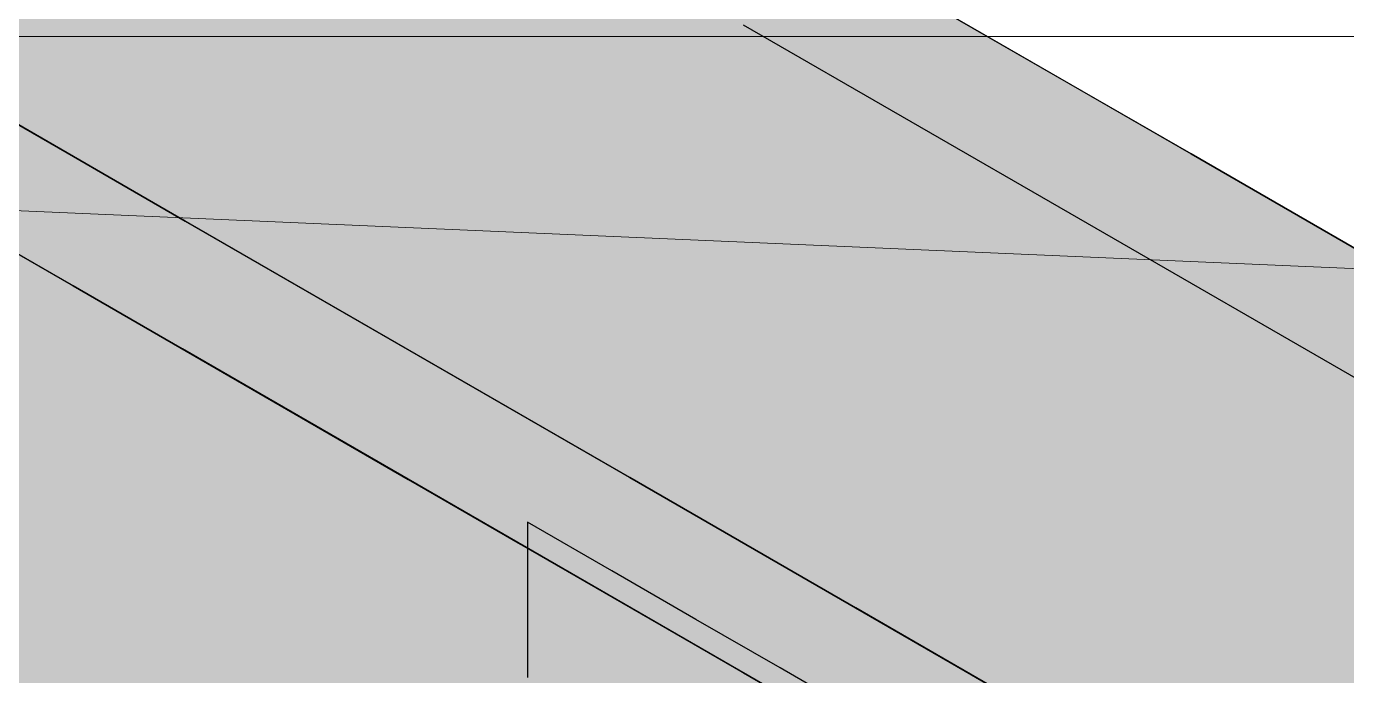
# Model space of a CAD drawing. Header units: metres. Extents: x 0 to 14.2, y 0 to 5.9.
# Drawn here: x 2.062 to 3.081, y 4.272 to 4.773 of the extents above; entities that cross this region are included whole.
import ezdxf

# ---------------------------------------------------------------- set-up
doc = ezdxf.new("R2010")
doc.units = ezdxf.units.M
doc.header["$LTSCALE"] = 0.25
doc.layers.add('ISO-ARISTAS', color=8, linetype='CONTINUOUS')
doc.layers.add('ISO-CONCRETO-SUP', color=254, linetype='CONTINUOUS', true_color=0xe8e8e8)
doc.layers.add('LLAMADAS', color=30, linetype='CONTINUOUS', lineweight=18)

msp = doc.modelspace()

# ---------------------------------------------------------------- linework, layer by layer
at = {"layer": 'ISO-ARISTAS', "color": 250}
for p, q in [((2.9611, 4.6744), (2.7024, 4.8238)), ((2.7024, 4.8238), (2.9611, 4.6744)), ((2.1849, 4.6225), (1.9262, 4.7719)), ((1.9262, 4.7719), (2.1849, 4.6225)), ((1.9262, 4.7719), (2.1849, 4.6225)), ((1.9262, 4.7719), (2.1849, 4.6225)), ((2.8745, 4.6244), (2.6157, 4.7738)), ((2.8745, 4.6244), (2.6157, 4.7738)), ((2.0983, 4.5725), (1.8396, 4.7219)), ((1.8396, 4.7219), (2.0983, 4.5725)), ((2.2693, 4.5738), (2.0106, 4.7231)), ((2.0106, 4.7231), (2.2693, 4.5738)), ((2.1827, 4.5238), (1.924, 4.6731)), ((2.1827, 4.5238), (1.924, 4.6731)), ((1.9262, 4.6719), (2.1849, 4.5225)), ((1.9262, 4.6719), (2.1849, 4.5225)), ((3.2198, 4.525), (2.9611, 4.6744)), ((2.9611, 4.6744), (3.2198, 4.525)), ((2.4436, 4.4731), (2.1849, 4.6225)), ((2.1849, 4.6225), (2.4436, 4.4731)), ((2.1849, 4.6225), (2.4436, 4.4731)), ((2.1849, 4.6225), (2.4436, 4.4731)), ((3.1332, 4.475), (2.8745, 4.6244)), ((3.1332, 4.475), (2.8745, 4.6244)), ((2.357, 4.4231), (2.0983, 4.5725)), ((2.0983, 4.5725), (2.357, 4.4231)), ((2.5281, 4.4244), (2.2693, 4.5738)), ((2.2693, 4.5738), (2.5281, 4.4244)), ((2.4415, 4.3744), (2.1827, 4.5238)), ((2.4415, 4.3744), (2.1827, 4.5238)), ((2.1849, 4.5225), (2.4436, 4.3731)), ((2.1849, 4.5225), (2.4436, 4.3731)), ((2.7024, 4.3238), (2.4436, 4.4731)), ((2.4436, 4.4731), (2.7024, 4.3238)), ((2.4436, 4.4731), (2.7024, 4.3238)), ((2.4436, 4.4731), (2.7024, 4.3238)), ((2.6157, 4.2738), (2.357, 4.4231)), ((2.357, 4.4231), (2.6157, 4.2738)), ((2.7868, 4.275), (2.5281, 4.4244)), ((2.5281, 4.4244), (2.7868, 4.275)), ((2.514, 4.3525), (2.449, 4.39)), ((2.449, 4.39), (2.449, 4.33)), ((2.7002, 4.225), (2.4415, 4.3744)), ((2.7002, 4.225), (2.4415, 4.3744)), ((2.4436, 4.3731), (2.7024, 4.2237)), ((2.4436, 4.3731), (2.7024, 4.2237)), ((2.5789, 4.315), (2.514, 4.3525)), ((2.449, 4.33), (2.449, 4.27)), ((2.9611, 4.1744), (2.7024, 4.3238)), ((2.7024, 4.3238), (2.9611, 4.1744)), ((2.7024, 4.3238), (2.9611, 4.1744)), ((2.7024, 4.3238), (2.9611, 4.1744)), ((2.6439, 4.2775), (2.5789, 4.315)), ((2.8745, 4.1244), (2.6157, 4.2738)), ((2.6157, 4.2738), (2.8745, 4.1244)), ((2.7088, 4.24), (2.6439, 4.2775)), ((3.0455, 4.1256), (2.7868, 4.275)), ((2.7868, 4.275), (3.0455, 4.1256))]:
    msp.add_line(p, q, dxfattribs=at)
at = {"layer": 'ISO-CONCRETO-SUP', "true_color": 0xadada8}
for points in [[(2.1849, 4.8725), (2.4436, 4.7231), (2.1849, 5.1225), (2.4436, 4.9731)], [(2.0983, 4.8225), (2.357, 4.6731), (2.0983, 5.0725), (2.357, 4.9231)], [(1.9262, 4.7719), (2.1849, 4.6225), (1.9262, 5.0219), (2.1849, 4.8725)], [(1.8396, 4.7219), (2.0983, 4.5725), (1.8396, 4.9719), (2.0983, 4.8225)], [(2.4436, 4.7231), (2.7024, 4.5738), (2.4436, 4.9731), (2.7024, 4.8238)], [(2.357, 4.6731), (2.6157, 4.5238), (2.357, 4.9231), (2.6157, 4.7738)], [(2.1849, 4.6225), (2.4436, 4.4731), (2.1849, 4.8725), (2.4436, 4.7231)], [(2.0983, 4.5725), (2.357, 4.4231), (2.0983, 4.8225), (2.357, 4.6731)], [(2.7024, 4.5738), (2.9611, 4.4244), (2.7024, 4.8238), (2.9611, 4.6744)], [(1.9262, 4.6719), (2.1849, 4.5225), (1.9262, 4.7719), (2.1849, 4.6225)], [(2.6157, 4.5238), (2.8745, 4.3744), (2.6157, 4.7738), (2.8745, 4.6244)], [(2.0106, 4.4731), (2.2693, 4.3238), (2.0106, 4.7231), (2.2693, 4.5738)], [(2.4436, 4.4731), (2.7024, 4.3238), (2.4436, 4.7231), (2.7024, 4.5738)], [(1.924, 4.4231), (2.1827, 4.2738), (1.924, 4.6731), (2.1827, 4.5238)], [(2.357, 4.4231), (2.6157, 4.2738), (2.357, 4.6731), (2.6157, 4.5238)], [(2.9611, 4.4244), (3.2198, 4.275), (2.9611, 4.6744), (3.2198, 4.525)], [(2.1849, 4.5225), (2.4436, 4.3731), (2.1849, 4.6225), (2.4436, 4.4731)], [(2.8745, 4.3744), (3.1332, 4.225), (2.8745, 4.6244), (3.1332, 4.475)], [(2.2693, 4.3238), (2.5281, 4.1744), (2.2693, 4.5738), (2.5281, 4.4244)], [(2.7024, 4.3238), (2.9611, 4.1744), (2.7024, 4.5738), (2.9611, 4.4244)], [(2.1827, 4.2738), (2.4415, 4.1244), (2.1827, 4.5238), (2.4415, 4.3744)], [(2.6157, 4.2738), (2.8745, 4.1244), (2.6157, 4.5238), (2.8745, 4.3744)], [(2.0106, 4.2231), (2.2693, 4.0738), (2.0106, 4.4731), (2.2693, 4.3238)], [(2.4436, 4.3731), (2.7024, 4.2237), (2.4436, 4.4731), (2.7024, 4.3238)], [(1.924, 4.1731), (2.1827, 4.0237), (1.924, 4.4231), (2.1827, 4.2738)], [(2.5281, 4.1744), (2.7868, 4.025), (2.5281, 4.4244), (2.7868, 4.275)], [(2.9611, 4.1744), (3.2198, 4.025), (2.9611, 4.4244), (3.2198, 4.275)], [(2.4415, 4.1244), (2.7002, 3.975), (2.4415, 4.3744), (2.7002, 4.225)], [(2.8745, 4.1244), (3.1332, 3.975), (2.8745, 4.3744), (3.1332, 4.225)], [(2.2693, 4.0738), (2.5281, 3.9244), (2.2693, 4.3238), (2.5281, 4.1744)], [(2.7024, 4.2237), (2.9611, 4.0744), (2.7024, 4.3238), (2.9611, 4.1744)], [(2.1827, 4.0237), (2.4415, 3.8744), (2.1827, 4.2738), (2.4415, 4.1244)], [(2.7868, 4.025), (3.0455, 3.8756), (2.7868, 4.275), (3.0455, 4.1256)]]:
    msp.add_solid(points, dxfattribs=at)
at = {"layer": 'ISO-CONCRETO-SUP', "true_color": 0xc0c0ba}
for points in [[(2.7024, 4.8238), (2.9611, 4.6744), (2.6157, 4.7738), (2.8745, 4.6244)], [(1.9262, 4.7719), (2.1849, 4.6225), (1.753, 4.6719), (2.0117, 4.5225)], [(1.9262, 4.7719), (2.1849, 4.6225), (1.8396, 4.7219), (2.0983, 4.5725)], [(2.0106, 4.7231), (2.2693, 4.5738), (1.924, 4.6731), (2.1827, 4.5238)], [(1.9262, 4.6719), (2.1849, 4.5225), (1.753, 4.5719), (2.0117, 4.4225)], [(2.9611, 4.6744), (3.2198, 4.525), (2.8745, 4.6244), (3.1332, 4.475)], [(2.1849, 4.6225), (2.4436, 4.4731), (2.0117, 4.5225), (2.2704, 4.3731)], [(2.1849, 4.6225), (2.4436, 4.4731), (2.0983, 4.5725), (2.357, 4.4231)], [(2.2693, 4.5738), (2.5281, 4.4244), (2.1827, 4.5238), (2.4415, 4.3744)], [(2.0117, 4.5225), (2.2704, 4.3731), (1.8385, 4.4225), (2.0972, 4.2731)], [(2.1849, 4.5225), (2.4436, 4.3731), (2.0117, 4.4225), (2.2704, 4.2731)], [(2.4436, 4.4731), (2.7024, 4.3238), (2.2704, 4.3731), (2.5291, 4.2237)], [(2.4436, 4.4731), (2.7024, 4.3238), (2.357, 4.4231), (2.6157, 4.2738)], [(1.8385, 4.4225), (2.0972, 4.2731), (1.6653, 4.3225), (1.924, 4.1731)], [(2.0117, 4.4225), (2.2704, 4.2731), (1.8385, 4.3225), (2.0972, 4.1731)], [(2.5281, 4.4244), (2.7868, 4.275), (2.4415, 4.3744), (2.7002, 4.225)], [(2.2704, 4.3731), (2.5291, 4.2237), (2.0972, 4.2731), (2.3559, 4.1238)], [(2.4436, 4.3731), (2.7024, 4.2237), (2.2704, 4.2731), (2.5291, 4.1238)], [(1.8385, 4.3225), (2.0972, 4.1731), (1.6653, 4.2225), (1.924, 4.0731)], [(2.7024, 4.3238), (2.9611, 4.1744), (2.5291, 4.2237), (2.7879, 4.0744)], [(2.7024, 4.3238), (2.9611, 4.1744), (2.6157, 4.2738), (2.8745, 4.1244)], [(2.0972, 4.2731), (2.3559, 4.1238), (1.924, 4.1731), (2.1827, 4.0237)], [(2.2704, 4.2731), (2.5291, 4.1238), (2.0972, 4.1731), (2.3559, 4.0237)], [(2.7868, 4.275), (3.0455, 4.1256), (2.7002, 4.225), (2.9589, 4.0756)]]:
    msp.add_solid(points, dxfattribs=at)
at = {"layer": 'ISO-CONCRETO-SUP', "true_color": 0xadbfc4}
for points in [[(2.449, 4.33), (2.514, 4.2925), (2.449, 4.39), (2.514, 4.3525)], [(2.514, 4.2925), (2.5789, 4.255), (2.514, 4.3525), (2.5789, 4.315)], [(2.449, 4.27), (2.514, 4.2325), (2.449, 4.33), (2.514, 4.2925)], [(2.5789, 4.255), (2.6439, 4.2175), (2.5789, 4.315), (2.6439, 4.2775)], [(2.514, 4.2325), (2.5789, 4.195), (2.514, 4.2925), (2.5789, 4.255)], [(2.6439, 4.2175), (2.7088, 4.18), (2.6439, 4.2775), (2.7088, 4.24)]]:
    msp.add_solid(points, dxfattribs=at)
at = {"layer": 'LLAMADAS'}
for p, q in [((5.56, 4.765), (1.1933, 4.765)), ((5.56, 4.4783), (1.15, 4.67))]:
    msp.add_line(p, q, dxfattribs=at)

doc.saveas('drawing.dxf')
